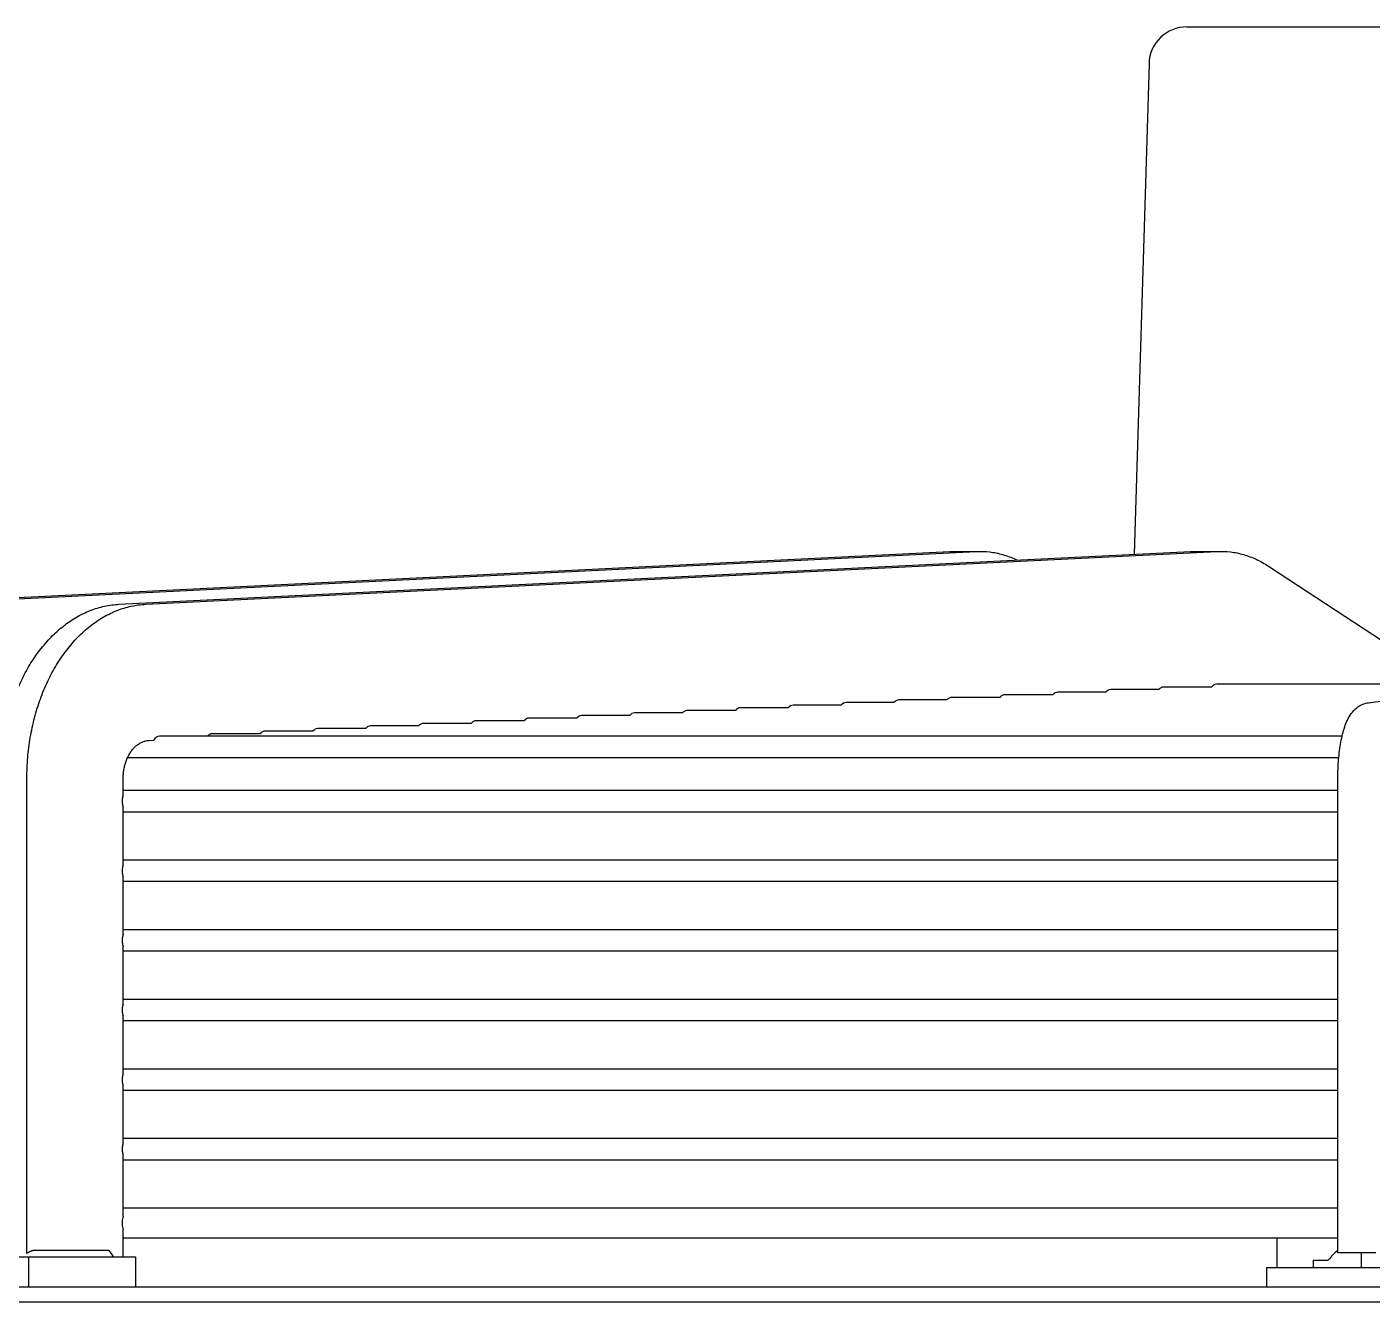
# Model space of a CAD drawing. Header units: millimetres. Extents: x 17046 to 32328, y 18593 to 29476.
# Drawn here: x 17744.78 to 17751.78, y 18984.06 to 18990.69 of the extents above; entities that cross this region are included whole.
import ezdxf

# ---------------------------------------------------------------- set-up
doc = ezdxf.new("R2010")
doc.units = ezdxf.units.MM
doc.header["$LTSCALE"] = 5
doc.layers.add('UNIT', color=6, linetype='Continuous')

msp = doc.modelspace()

# ---------------------------------------------------------------- linework, layer by layer
at = {"layer": 'UNIT'}
for p, q in [((17750.8156, 18990.6942), (17760.895, 18990.6942)), ((17750.6189, 18990.5034), (17750.541, 18987.9508)), ((17744.0071, 18987.6907), (17749.5819, 18987.9653)), ((17744.1463, 18987.6907), (17749.7211, 18987.9653)), ((17745.2598, 18987.6907), (17750.8346, 18987.9653)), ((17745.399, 18987.6907), (17750.9738, 18987.9653)), ((17749.6022, 18987.9657), (17749.7414, 18987.9657)), ((17750.855, 18987.9657), (17750.9942, 18987.9657)), ((17751.2403, 18987.8889), (17752.1772, 18987.2749)), ((17751.7605, 18987.1783), (17753.796, 18987.4529)), ((17750.3936, 18987.2331), (17750.1437, 18987.2331)), ((17750.6694, 18987.2466), (17750.4193, 18987.2466)), ((17750.9443, 18987.2601), (17750.6951, 18987.2601)), ((17752.4767, 18987.2749), (17750.9711, 18987.2749)), ((17749.0168, 18987.1657), (17748.7674, 18987.1657)), ((17749.292, 18987.1792), (17749.0425, 18987.1792)), ((17749.5672, 18987.1926), (17749.3176, 18987.1926)), ((17749.8426, 18987.2061), (17749.5929, 18987.2061)), ((17750.118, 18987.2196), (17749.8682, 18987.2196)), ((17747.3675, 18987.0847), (17747.1184, 18987.0847)), ((17747.6422, 18987.0982), (17747.3931, 18987.0982)), ((17747.917, 18987.1117), (17747.6678, 18987.1117)), ((17748.1919, 18987.1252), (17747.9426, 18987.1252)), ((17748.4668, 18987.1387), (17748.2175, 18987.1387)), ((17748.7418, 18987.1522), (17748.4924, 18987.1522)), ((17745.9944, 18987.0172), (17745.7455, 18987.0172)), ((17746.2689, 18987.0307), (17746.02, 18987.0307)), ((17746.5435, 18987.0442), (17746.2945, 18987.0442)), ((17746.8181, 18987.0577), (17746.5691, 18987.0577)), ((17747.0928, 18987.0712), (17746.8437, 18987.0712)), ((17745.4164, 18986.9824), (17745.4408, 18986.9836)), ((17751.6233, 18987.0037), (17745.471, 18987.0037)), ((17745.3047, 18986.8935), (17751.6063, 18986.8935)), ((17744.7808, 18984.3128), (17744.7808, 18986.7856)), ((17745.2819, 18986.6965), (17745.2819, 18986.7856)), ((17751.6015, 18984.3163), (17751.6015, 18986.7856)), ((17751.6015, 18986.7218), (17745.2819, 18986.7218)), ((17745.2819, 18986.3343), (17745.2819, 18986.6368)), ((17745.2819, 18986.6115), (17751.6015, 18986.6115)), ((17751.6015, 18986.3596), (17745.2819, 18986.3596)), ((17745.2819, 18985.9721), (17745.2819, 18986.2746)), ((17745.2819, 18986.2493), (17751.6015, 18986.2493)), ((17751.6015, 18985.9974), (17745.2819, 18985.9974)), ((17745.2819, 18985.6099), (17745.2819, 18985.9124)), ((17745.2819, 18985.8871), (17751.6015, 18985.8871)), ((17751.6015, 18985.6352), (17745.2819, 18985.6352)), ((17745.2819, 18985.2476), (17745.2819, 18985.5502)), ((17745.2819, 18985.5249), (17751.6015, 18985.5249)), ((17751.6015, 18985.2729), (17745.2819, 18985.2729)), ((17745.2819, 18984.8854), (17745.2819, 18985.188)), ((17745.2819, 18985.1627), (17751.6015, 18985.1627)), ((17751.6015, 18984.9107), (17745.2819, 18984.9107)), ((17745.2819, 18984.5074), (17745.2819, 18984.8258)), ((17745.2819, 18984.8005), (17751.6015, 18984.8005)), ((17751.6015, 18984.5485), (17745.2819, 18984.5485)), ((17745.2819, 18984.2966), (17745.2819, 18984.4362)), ((17745.2819, 18984.395), (17751.6015, 18984.395)), ((17751.285, 18984.2395), (17751.285, 18984.395)), ((17743.119, 18984.2966), (17745.3461, 18984.2966)), ((17744.7894, 18984.2966), (17744.7894, 18984.1391)), ((17745.207, 18984.3294), (17744.8226, 18984.3294)), ((17745.3461, 18984.2966), (17745.3461, 18984.1391)), ((17751.7984, 18984.3163), (17751.6015, 18984.3163)), ((17751.7243, 18984.2395), (17751.7243, 18984.3163)), ((17751.2293, 18984.2395), (17760.4813, 18984.2395)), ((17751.2293, 18984.2395), (17751.2293, 18984.1391)), ((17751.473, 18984.2789), (17751.5517, 18984.2789)), ((17751.473, 18984.2789), (17751.473, 18984.2395)), ((17738.9852, 18984.1391), (17772.7254, 18984.1391)), ((17772.7254, 18984.0604), (17738.9852, 18984.0604))]:
    msp.add_line(p, q, dxfattribs=at)
for centre, radius, start, end in [((17750.8156, 18990.4974), 0.1969, 90, 178.25151), ((17751.7387, 18984.1437), 0.2307, 126.49726, 144.15266)]:
    msp.add_arc(centre, radius, start, end, dxfattribs=at)
for centre, major_axis, ratio, start_param, end_param in [((17750.1437, 18987.178), (0, -0.0551), 0.711261, 3.141535, 3.85644), ((17750.4193, 18987.1915), (0, -0.0551), 0.711642, 3.141527, 3.856431), ((17750.6951, 18987.205), (0, -0.0551), 0.712077, 3.141517, 3.85642), ((17750.9711, 18987.2198), (0, -0.0551), 0.71258, 3.141507, 3.89091), ((17748.7674, 18987.1105), (0, -0.0551), 0.709925, 3.141561, 3.856468), ((17749.0425, 18987.124), (0, -0.0551), 0.710135, 3.141557, 3.856464), ((17749.3176, 18987.1375), (0, -0.0551), 0.710369, 3.141553, 3.856459), ((17749.5929, 18987.151), (0, -0.0551), 0.710631, 3.141548, 3.856454), ((17749.8682, 18987.1645), (0, -0.0551), 0.710927, 3.141542, 3.856447), ((17747.1184, 18987.0296), (0, -0.0551), 0.709027, 3.141575, 3.856483), ((17747.3931, 18987.0431), (0, -0.0551), 0.709144, 3.141573, 3.856481), ((17747.6678, 18987.0566), (0, -0.0551), 0.709272, 3.141571, 3.856479), ((17747.9426, 18987.07), (0, -0.0551), 0.709412, 3.141569, 3.856477), ((17748.2175, 18987.0835), (0, -0.0551), 0.709566, 3.141567, 3.856474), ((17748.4924, 18987.097), (0, -0.0551), 0.709737, 3.141564, 3.856471), ((17745.7455, 18986.9621), (0, -0.0551), 0.708571, 3.141581, 3.85649), ((17746.02, 18986.9756), (0, -0.0551), 0.708648, 3.14158, 3.856489), ((17746.2945, 18986.9891), (0, -0.0551), 0.708732, 3.141579, 3.856487), ((17746.5691, 18987.0026), (0, -0.0551), 0.708822, 3.141578, 3.856486), ((17746.8437, 18987.0161), (0, -0.0551), 0.708921, 3.141576, 3.856485), ((17745.471, 18986.9486), (0, -0.0551), 0.708499, 3.141582, 4.023301), ((17746.203, 18985.7052), (0, -1.969), 0.707107, 5.486005, 5.50957)]:
    msp.add_ellipse(centre, major_axis=major_axis, ratio=ratio, start_param=start_param, end_param=end_param, dxfattribs=at)
for points in [[(17749.5839, 18987.9653), (17749.59, 18987.9656), (17749.5961, 18987.9657), (17749.6022, 18987.9657)], [(17750.8367, 18987.9653), (17750.8427, 18987.9656), (17750.8489, 18987.9657), (17750.855, 18987.9657)]]:
    msp.add_open_spline(points, degree=3, dxfattribs=at)
for points, knots in [([(17749.7211, 18987.9652), (17749.7439, 18987.9663), (17749.7669, 18987.9656), (17749.7898, 18987.9629), (17749.8126, 18987.9602), (17749.8353, 18987.9557), (17749.8577, 18987.9493), (17749.88, 18987.9428), (17749.9022, 18987.9346), (17749.9239, 18987.9245), (17749.9265, 18987.9233), (17749.9291, 18987.9221), (17749.9316, 18987.9208)], [0, 0, 0, 0, 0.2503763, 0.2503763, 0.2503763, 0.5005641, 0.5005641, 0.5005641, 0.7507518, 0.7507518, 0.7507518, 0.7802911, 0.7802911, 0.7802911, 0.7802911]), ([(17750.9738, 18987.9652), (17750.9967, 18987.9663), (17751.0197, 18987.9656), (17751.0425, 18987.9629), (17751.0654, 18987.9602), (17751.088, 18987.9557), (17751.1104, 18987.9493), (17751.1328, 18987.9428), (17751.1549, 18987.9346), (17751.1767, 18987.9245), (17751.1984, 18987.9144), (17751.2197, 18987.9025), (17751.2403, 18987.889)], [0, 0, 0, 0, 0.250376, 0.250376, 0.250376, 0.500564, 0.500564, 0.500564, 0.750752, 0.750752, 0.750752, 1, 1, 1, 1]), ([(17744.6416, 18986.7856), (17744.6416, 18986.8212), (17744.6432, 18986.8571), (17744.6461, 18986.8925), (17744.6491, 18986.9279), (17744.6535, 18986.9629), (17744.6594, 18986.9976), (17744.6654, 18987.0322), (17744.6728, 18987.0666), (17744.6815, 18987.1001), (17744.6903, 18987.1335), (17744.7004, 18987.166), (17744.7118, 18987.1978), (17744.7233, 18987.2295), (17744.7362, 18987.2605), (17744.7503, 18987.2901), (17744.7643, 18987.3198), (17744.7795, 18987.348), (17744.7959, 18987.3751), (17744.8124, 18987.4022), (17744.83, 18987.428), (17744.8486, 18987.4522), (17744.8671, 18987.4763), (17744.8866, 18987.4988), (17744.9071, 18987.5196), (17744.9275, 18987.5405), (17744.9489, 18987.5598), (17744.971, 18987.5771), (17744.993, 18987.5944), (17745.0157, 18987.6098), (17745.039, 18987.6234), (17745.0623, 18987.6369), (17745.0864, 18987.6485), (17745.1107, 18987.6581), (17745.135, 18987.6676), (17745.1595, 18987.6751), (17745.1844, 18987.6805), (17745.2094, 18987.686), (17745.2347, 18987.6894), (17745.2598, 18987.6906)], [0, 0, 0, 0, 0.076921, 0.076921, 0.076921, 0.153842, 0.153842, 0.153842, 0.230763, 0.230763, 0.230763, 0.307684, 0.307684, 0.307684, 0.384605, 0.384605, 0.384605, 0.461526, 0.461526, 0.461526, 0.538447, 0.538447, 0.538447, 0.615368, 0.615368, 0.615368, 0.692289, 0.692289, 0.692289, 0.76921, 0.76921, 0.76921, 0.846132, 0.846132, 0.846132, 0.923053, 0.923053, 0.923053, 1, 1, 1, 1]), ([(17744.7808, 18986.7856), (17744.7808, 18986.8212), (17744.7824, 18986.8571), (17744.7853, 18986.8925), (17744.7883, 18986.9279), (17744.7927, 18986.9629), (17744.7986, 18986.9976), (17744.8045, 18987.0322), (17744.8119, 18987.0666), (17744.8207, 18987.1001), (17744.8294, 18987.1335), (17744.8395, 18987.166), (17744.851, 18987.1978), (17744.8625, 18987.2295), (17744.8754, 18987.2605), (17744.8895, 18987.2901), (17744.9035, 18987.3198), (17744.9187, 18987.348), (17744.9351, 18987.3751), (17744.9516, 18987.4022), (17744.9692, 18987.428), (17744.9878, 18987.4522), (17745.0063, 18987.4763), (17745.0258, 18987.4988), (17745.0462, 18987.5196), (17745.0667, 18987.5405), (17745.0881, 18987.5598), (17745.1102, 18987.5771), (17745.1322, 18987.5944), (17745.1549, 18987.6098), (17745.1782, 18987.6234), (17745.2015, 18987.6369), (17745.2256, 18987.6485), (17745.2499, 18987.6581), (17745.2741, 18987.6676), (17745.2987, 18987.6751), (17745.3236, 18987.6805), (17745.3485, 18987.686), (17745.3739, 18987.6894), (17745.399, 18987.6906)], [0, 0, 0, 0, 0.076921, 0.076921, 0.076921, 0.153842, 0.153842, 0.153842, 0.230763, 0.230763, 0.230763, 0.307684, 0.307684, 0.307684, 0.384605, 0.384605, 0.384605, 0.461526, 0.461526, 0.461526, 0.538447, 0.538447, 0.538447, 0.615368, 0.615368, 0.615368, 0.692289, 0.692289, 0.692289, 0.76921, 0.76921, 0.76921, 0.846132, 0.846132, 0.846132, 0.923053, 0.923053, 0.923053, 1, 1, 1, 1]), ([(17751.6015, 18986.7856), (17751.6015, 18986.8185), (17751.6028, 18986.8513), (17751.608, 18986.9146), (17751.6119, 18986.9451), (17751.6223, 18987.0019), (17751.6287, 18987.0283), (17751.6453, 18987.0769), (17751.6548, 18987.0993), (17751.6786, 18987.132), (17751.6877, 18987.1425), (17751.7138, 18987.1629), (17751.732, 18987.173), (17751.7561, 18987.1776), (17751.7583, 18987.178), (17751.7605, 18987.1783)], [1.570796, 1.570796, 1.570796, 1.570796, 1.877974, 1.877974, 2.185152, 2.185152, 2.49233, 2.49233, 2.799508, 2.799508, 2.940974, 2.940974, 3.091858, 3.091858, 3.106686, 3.106686, 3.106686, 3.106686]), ([(17745.2819, 18986.7856), (17745.2819, 18986.7934), (17745.2823, 18986.8011), (17745.2829, 18986.8088), (17745.2836, 18986.8165), (17745.2845, 18986.8242), (17745.2858, 18986.8317), (17745.2871, 18986.8392), (17745.2887, 18986.8466), (17745.2906, 18986.8539), (17745.2925, 18986.8612), (17745.2947, 18986.8683), (17745.2972, 18986.8752), (17745.2997, 18986.8821), (17745.3025, 18986.8888), (17745.3055, 18986.8952), (17745.3086, 18986.9016), (17745.3119, 18986.9078), (17745.3155, 18986.9137), (17745.3191, 18986.9196), (17745.3229, 18986.9252), (17745.3269, 18986.9304), (17745.3309, 18986.9357), (17745.3352, 18986.9406), (17745.3397, 18986.9452), (17745.3441, 18986.9497), (17745.3487, 18986.9539), (17745.3535, 18986.9576), (17745.3583, 18986.9614), (17745.3633, 18986.9648), (17745.3684, 18986.9677), (17745.3735, 18986.9707), (17745.3787, 18986.9732), (17745.3839, 18986.9753), (17745.3892, 18986.9773), (17745.3946, 18986.979), (17745.4001, 18986.9802), (17745.4055, 18986.9814), (17745.4109, 18986.9821), (17745.4165, 18986.9824)], [0, 0, 0, 0, 0.076921, 0.076921, 0.076921, 0.153842, 0.153842, 0.153842, 0.230763, 0.230763, 0.230763, 0.307684, 0.307684, 0.307684, 0.384605, 0.384605, 0.384605, 0.461526, 0.461526, 0.461526, 0.538447, 0.538447, 0.538447, 0.615368, 0.615368, 0.615368, 0.692289, 0.692289, 0.692289, 0.76921, 0.76921, 0.76921, 0.846131, 0.846131, 0.846131, 0.923052, 0.923052, 0.923052, 1, 1, 1, 1]), ([(17745.2819, 18986.6965), (17745.2806, 18986.6936), (17745.2795, 18986.6906), (17745.2769, 18986.6814), (17745.2757, 18986.6734), (17745.2757, 18986.6666)], [0.75461184, 0.75461184, 0.75461184, 0.75461184, 0.77833175, 0.77833175, 0.8301339, 0.8301339, 0.8301339, 0.8301339]), ([(17745.2757, 18986.6666), (17745.2757, 18986.6599), (17745.2769, 18986.6519), (17745.2795, 18986.6427), (17745.2806, 18986.6397), (17745.2819, 18986.6368)], [0, 0, 0, 0, 0.05180215, 0.05180215, 0.07552205, 0.07552205, 0.07552205, 0.07552205]), ([(17745.2819, 18986.3343), (17745.2806, 18986.3314), (17745.2795, 18986.3284), (17745.2769, 18986.3192), (17745.2757, 18986.3112), (17745.2757, 18986.3044)], [0.75461184, 0.75461184, 0.75461184, 0.75461184, 0.77833175, 0.77833175, 0.8301339, 0.8301339, 0.8301339, 0.8301339]), ([(17745.2757, 18986.3044), (17745.2757, 18986.2976), (17745.2769, 18986.2896), (17745.2795, 18986.2805), (17745.2806, 18986.2775), (17745.2819, 18986.2746)], [0, 0, 0, 0, 0.05180215, 0.05180215, 0.07552205, 0.07552205, 0.07552205, 0.07552205]), ([(17745.2819, 18985.9721), (17745.2806, 18985.9692), (17745.2795, 18985.9662), (17745.2769, 18985.957), (17745.2757, 18985.949), (17745.2757, 18985.9422)], [-0.07552205, -0.07552205, -0.07552205, -0.07552205, -0.05180215, -0.05180215, 0, 0, 0, 0]), ([(17745.2757, 18985.9422), (17745.2757, 18985.9354), (17745.2769, 18985.9274), (17745.2795, 18985.9183), (17745.2806, 18985.9153), (17745.2819, 18985.9124)], [-0.8301339, -0.8301339, -0.8301339, -0.8301339, -0.77833175, -0.77833175, -0.75461184, -0.75461184, -0.75461184, -0.75461184]), ([(17745.2819, 18985.6099), (17745.2806, 18985.607), (17745.2795, 18985.604), (17745.2769, 18985.5948), (17745.2757, 18985.5868), (17745.2757, 18985.58)], [-0.07552205, -0.07552205, -0.07552205, -0.07552205, -0.05180215, -0.05180215, 0, 0, 0, 0]), ([(17745.2757, 18985.58), (17745.2757, 18985.5732), (17745.2769, 18985.5652), (17745.2795, 18985.5561), (17745.2806, 18985.5531), (17745.2819, 18985.5502)], [-0.8301339, -0.8301339, -0.8301339, -0.8301339, -0.77833175, -0.77833175, -0.75461184, -0.75461184, -0.75461184, -0.75461184]), ([(17745.2819, 18985.2476), (17745.2806, 18985.2448), (17745.2795, 18985.2418), (17745.2769, 18985.2326), (17745.2757, 18985.2246), (17745.2757, 18985.2178)], [-0.07552205, -0.07552205, -0.07552205, -0.07552205, -0.05180215, -0.05180215, 0, 0, 0, 0]), ([(17745.2757, 18985.2178), (17745.2757, 18985.211), (17745.2769, 18985.203), (17745.2796, 18985.1939), (17745.2806, 18985.1909), (17745.2819, 18985.188)], [-0.8301339, -0.8301339, -0.8301339, -0.8301339, -0.77830675, -0.77830675, -0.75461041, -0.75461041, -0.75461041, -0.75461041]), ([(17745.2819, 18984.8854), (17745.2806, 18984.8826), (17745.2795, 18984.8796), (17745.2769, 18984.8704), (17745.2757, 18984.8624), (17745.2757, 18984.8556)], [-0.07552205, -0.07552205, -0.07552205, -0.07552205, -0.05180215, -0.05180215, 0, 0, 0, 0]), ([(17745.2757, 18984.8556), (17745.2757, 18984.8488), (17745.2769, 18984.8408), (17745.2795, 18984.8317), (17745.2806, 18984.8287), (17745.2819, 18984.8258)], [0, 0, 0, 0, 0.05180215, 0.05180215, 0.07552205, 0.07552205, 0.07552205, 0.07552205]), ([(17745.2819, 18984.5074), (17745.2812, 18984.5053), (17745.2805, 18984.5032), (17745.2773, 18984.4924), (17745.2757, 18984.4812), (17745.2757, 18984.4718)], [1.0671611, 1.0671611, 1.0671611, 1.0671611, 1.084108, 1.084108, 1.15626096, 1.15626096, 1.15626096, 1.15626096]), ([(17745.2757, 18984.4718), (17745.2757, 18984.4623), (17745.2773, 18984.4512), (17745.2805, 18984.4404), (17745.2812, 18984.4382), (17745.2819, 18984.4362)], [-1.15626096, -1.15626096, -1.15626096, -1.15626096, -1.084108, -1.084108, -1.0671611, -1.0671611, -1.0671611, -1.0671611]), ([(17744.8226, 18984.3294), (17744.8214, 18984.3294), (17744.8202, 18984.3293), (17744.819, 18984.3292), (17744.8178, 18984.3292), (17744.8166, 18984.329), (17744.8155, 18984.3288), (17744.8143, 18984.3287), (17744.8131, 18984.3285), (17744.8119, 18984.3282), (17744.8118, 18984.3282), (17744.8117, 18984.3281), (17744.8116, 18984.3281), (17744.8105, 18984.3279), (17744.8094, 18984.3276), (17744.8082, 18984.3273), (17744.807, 18984.3269), (17744.8058, 18984.3265), (17744.8046, 18984.3261), (17744.8034, 18984.3256), (17744.8021, 18984.3251), (17744.8009, 18984.3246), (17744.8006, 18984.3245), (17744.8003, 18984.3243), (17744.8, 18984.3242), (17744.799, 18984.3238), (17744.7981, 18984.3233), (17744.7971, 18984.3229), (17744.7958, 18984.3222), (17744.7945, 18984.3216), (17744.7932, 18984.3208), (17744.7919, 18984.3201), (17744.7906, 18984.3193), (17744.7893, 18984.3185), (17744.7886, 18984.3181), (17744.7879, 18984.3176), (17744.7871, 18984.3172), (17744.7865, 18984.3167), (17744.7858, 18984.3163), (17744.7851, 18984.3158), (17744.7837, 18984.3149), (17744.7823, 18984.3139), (17744.7808, 18984.3128)], [0, 0, 0, 0, 0.090909, 0.090909, 0.090909, 0.181818, 0.181818, 0.181818, 0.272727, 0.272727, 0.272727, 0.27971, 0.27971, 0.27971, 0.363636, 0.363636, 0.363636, 0.454545, 0.454545, 0.454545, 0.545455, 0.545455, 0.545455, 0.56689, 0.56689, 0.56689, 0.636364, 0.636364, 0.636364, 0.727273, 0.727273, 0.727273, 0.818182, 0.818182, 0.818182, 0.865335, 0.865335, 0.865335, 0.909091, 0.909091, 0.909091, 1, 1, 1, 1])]:
    msp.add_open_spline(points, degree=3, knots=knots, dxfattribs=at)

doc.saveas('drawing.dxf')
